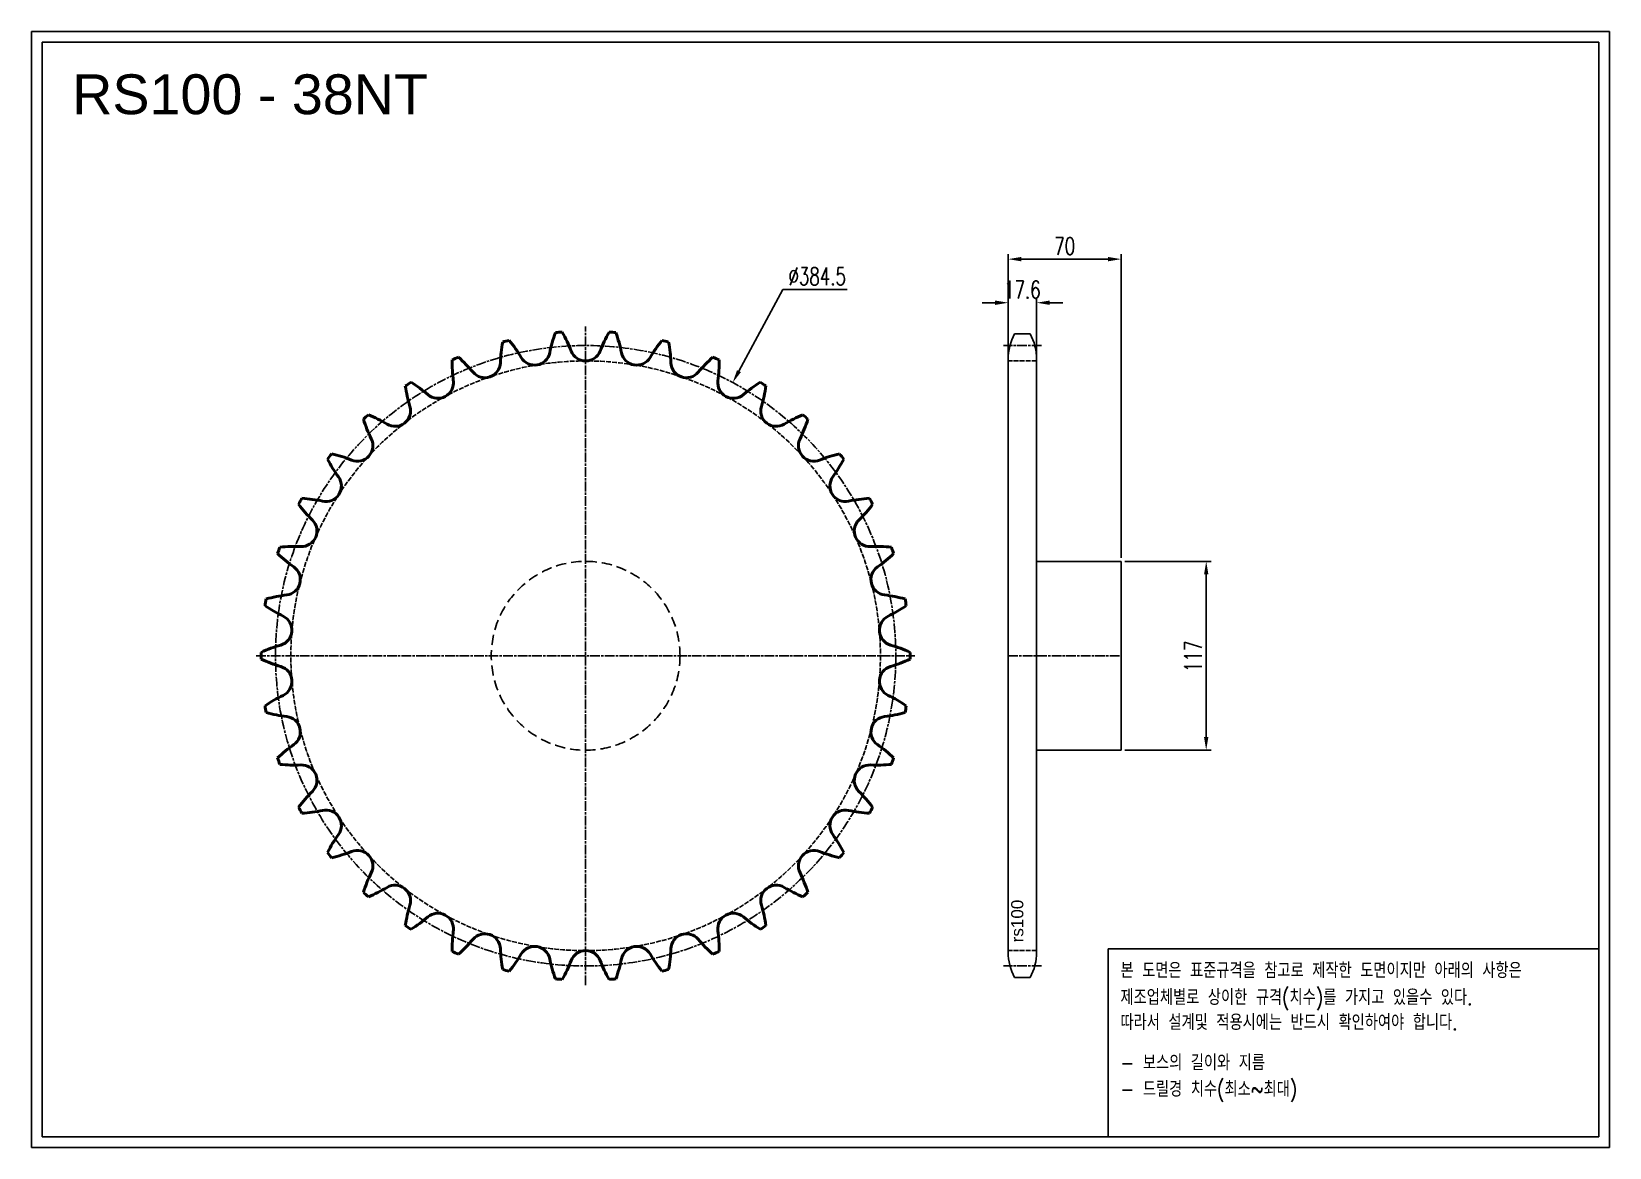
# Model space of a CAD drawing. Header units: millimetres. Extents: x -11674 to -10696, y 17237 to 17928.
import ezdxf

# ---------------------------------------------------------------- set-up
doc = ezdxf.new("R2010")
doc.units = ezdxf.units.MM
for name, pattern in [('AM_ISO02W050', [7.5, 6, -1.5]), ('AM_ISO02W050x2', [3.75, 3, -0.75]), ('AM_ISO08W050', [18, 12, -1.5, 3, -1.5]), ('AM_ISO08W050x2', [9, 6, -0.75, 1.5, -0.75]), ('HIDDEN', [9.525, 6.35, -3.175])]:
    doc.linetypes.add(name, pattern=pattern)
for name, color, linetype, lineweight in [('AM_0N', 7, 'Continuous', 50), ('AM_3N', 6, 'AM_ISO02W050', 25), ('AM_7', 4, 'AM_ISO08W050', 25), ('AM_7N', 4, 'AM_ISO08W050', 25)]:
    doc.layers.add(name, color=color, linetype=linetype, lineweight=lineweight)
doc.layers.add('HL', color=2, linetype='HIDDEN')
doc.layers.add('S-DIM', color=7, linetype='Continuous')
doc.styles.add('HAN', font='ROMANS.shx', dxfattribs={"width": 0.7, "bigfont": 'whgtxt.shx'})
doc.styles.add('HSG', font='SIMPLEX.shx', dxfattribs={"width": 0.7, "bigfont": 'HSG.shx'})
doc.styles.get("Standard").update_dxf_attribs({"font": 'arial.ttf'})
doc.dimstyles.new('APP23', dxfattribs={"dimscale": 4.5, "dimtxt": 2.4, "dimasz": 1.8, "dimexe": 0.7, "dimexo": 0.5, "dimgap": 0.6, "dimtad": 1, "dimtoh": 1, "dimdec": 1, "dimrnd": 0.01, "dimzin": 9, "dimdsep": 46, "dimtxsty": 'HSG', "dimcen": 0, "dimclrd": 1, "dimclre": 1, "dimclrt": 256, "dimazin": 2, "dimtp": 1, "dimtm": 1, "dimtfac": 0.5, "dimtdec": 1, "dimtix": 1, "dimtofl": 0, "dimtmove": 0, "dimatfit": 3, "dimfxl": 0, "dimtvp": 1, "dimtolj": 2, "dimlwd": -1, "dimlwe": -1, "dimarcsym": 0})

# ---------------------------------------------------------------- blocks, each defined once
blk = doc.blocks.new('*D1')
at = {"layer": 'Defpoints', "color": 0, "transparency": 16777216}
for p in [(-10998.85, 17600.07), (-10998.85, 17483.07), (-10946.12, 17483.07)]:
    blk.add_point(p, dxfattribs=at)
at = {"layer": 'S-DIM', "color": 1, "transparency": 16777216}
for p, q in [((-10996.6, 17600.07), (-10942.97, 17600.07)), ((-10946.12, 17591.97), (-10946.12, 17491.17)), ((-10996.6, 17483.07), (-10942.97, 17483.07))]:
    blk.add_line(p, q, dxfattribs=at)
for points in [[(-10947.47, 17591.97), (-10944.77, 17591.97), (-10946.12, 17600.07)], [(-10947.47, 17491.17), (-10944.77, 17491.17), (-10946.12, 17483.07)]]:
    blk.add_solid(points, dxfattribs=at)
at = {"layer": 'S-DIM', "transparency": 16777216, "insert": (-10954.22, 17541.16), "char_height": 10.8, "attachment_point": 5, "rotation": 90, "style": 'HSG'}
blk.add_mtext('\\A2;117', dxfattribs=at)
blk = doc.blocks.new('*D2')
at = {"layer": 'Defpoints', "color": 0, "transparency": 16777216}
for p in [(-11051.25, 17760.34), (-11068.85, 17724.38), (-11051.25, 17724.38)]:
    blk.add_point(p, dxfattribs=at)
at = {"layer": 'S-DIM', "color": 1, "transparency": 16777216}
for p, q in [((-11076.95, 17760.34), (-11085.05, 17760.34)), ((-11068.85, 17726.63), (-11068.85, 17763.49)), ((-11051.25, 17726.63), (-11051.25, 17763.49)), ((-11043.15, 17760.34), (-11035.05, 17760.34))]:
    blk.add_line(p, q, dxfattribs=at)
for points in [[(-11076.95, 17761.69), (-11076.95, 17758.99), (-11068.85, 17760.34)], [(-11043.15, 17761.69), (-11043.15, 17758.99), (-11051.25, 17760.34)]]:
    blk.add_solid(points, dxfattribs=at)
at = {"layer": 'S-DIM', "transparency": 16777216, "insert": (-11060.05, 17768.44), "char_height": 10.8, "attachment_point": 5, "style": 'HSG'}
blk.add_mtext('\\A2;17.6', dxfattribs=at)
blk = doc.blocks.new('*D3')
at = {"layer": 'Defpoints', "color": 0, "transparency": 16777216}
for p in [(-10998.85, 17787.34), (-11068.85, 17724.38), (-10998.85, 17600.07)]:
    blk.add_point(p, dxfattribs=at)
at = {"layer": 'S-DIM', "color": 1, "transparency": 16777216}
for p, q in [((-11068.85, 17726.63), (-11068.85, 17790.49)), ((-10998.85, 17602.32), (-10998.85, 17790.49)), ((-11060.75, 17787.34), (-11006.95, 17787.34))]:
    blk.add_line(p, q, dxfattribs=at)
for points in [[(-11060.75, 17788.69), (-11060.75, 17785.99), (-11068.85, 17787.34)], [(-11006.95, 17788.69), (-11006.95, 17785.99), (-10998.85, 17787.34)]]:
    blk.add_solid(points, dxfattribs=at)
at = {"layer": 'S-DIM', "transparency": 16777216, "insert": (-11033.85, 17795.44), "char_height": 10.8, "attachment_point": 5, "style": 'HSG'}
blk.add_mtext('\\A2;70', dxfattribs=at)
blk = doc.blocks.new('*D4')
at = {"layer": 'Defpoints', "color": 0, "transparency": 16777216}
for p in [(-11239.58, 17710.82), (-11421.92, 17372.32)]:
    blk.add_point(p, dxfattribs=at)
at = {"layer": 'S-DIM', "color": 1, "transparency": 16777216}
for p, q in [((-11208.46, 17768.6), (-11235.74, 17717.95)), ((-11168.68, 17768.6), (-11208.46, 17768.6))]:
    blk.add_line(p, q, dxfattribs=at)
blk.add_solid([(-11236.93, 17718.59), (-11234.55, 17717.31), (-11239.58, 17710.82)], dxfattribs=at)
at = {"layer": 'S-DIM', "transparency": 16777216, "insert": (-11187.22, 17776.7), "char_height": 10.8, "attachment_point": 5, "style": 'HSG'}
blk.add_mtext('\\A2;∅384.5', dxfattribs=at)
blk = doc.blocks.new('notice1')
at = {"color": 4}
blk.add_lwpolyline([(-22142.12, 1735.9), (-22053.8, 1735.9), (-22053.8, 1702.07), (-22142.12, 1702.07)], close=True, dxfattribs=at)
at = {"color": 4, "style": 'HAN', "width": 0.8}
for s, p in [('본 도면은 표준규격을 참고로 제작한 도면이지만 아래의 사항은', (-22139.9, 1730.62)), ('제조업체별로 상이한 규격(치수)를 가지고 있을수 있다.', (-22139.9, 1725.78)), ('따라서 설계및 적용시에는 반드시 확인하여야 합니다.', (-22139.9, 1721.28)), ('- 보스의 길이와 지름', (-22139.9, 1714.03)), ('- 드릴경 치수(최소~최대)', (-22139.9, 1709.27))]:
    blk.add_text(s, height=2.7949, dxfattribs=at).set_placement(p)

msp = doc.modelspace()

# ---------------------------------------------------------------- linework, layer by layer
for p, q in [((-11055.22, 17741.15), (-11064.88, 17741.15)), ((-11068.85, 17725.25), (-11068.85, 17357.99)), ((-11051.25, 17725.25), (-11051.25, 17357.99)), ((-11051.25, 17600.07), (-10998.85, 17600.07)), ((-10998.85, 17600.07), (-10998.85, 17483.07)), ((-10998.85, 17483.07), (-11051.25, 17483.07)), ((-11055.22, 17342.09), (-11064.88, 17342.09))]:
    msp.add_line(p, q)
for points in [[(-11674.16, 17928.37), (-10696.2, 17928.37), (-10696.2, 17236.89), (-11674.16, 17236.89)], [(-11667.58, 17921.79), (-10702.79, 17921.79), (-10702.79, 17243.47), (-11667.58, 17243.47)]]:
    msp.add_lwpolyline(points, close=True)
for centre, start, end in [((-11035.05, 17725.25), 151.93881, 180), ((-11085.05, 17725.25), 0, 28.06119), ((-11035.05, 17357.99), 180, 208.06119), ((-11085.05, 17357.99), 331.93881, 0)]:
    msp.add_arc(centre, 33.8, start, end)
at = {"layer": 'AM_0N'}
for centre, radius, start, end in [((-11263.45, 17710.77), 91.44, 160.15896, 168.28947), ((-11330.75, 17541.57), 201.11, 94.13477, 95.33891), ((-11424.98, 17697.38), 91.44, 21.18421, 29.31472), ((-11236.52, 17697.38), 91.44, 150.68528, 158.81579), ((-11330.75, 17541.57), 201.11, 84.66109, 85.86523), ((-11398.05, 17710.77), 91.44, 11.71053, 19.84104), ((-11292.22, 17719.54), 91.44, 169.63265, 177.76316), ((-11330.75, 17541.57), 201.11, 103.60846, 104.8126), ((-11449.34, 17679.75), 91.44, 30.65789, 38.7884), ((-11212.16, 17679.75), 91.44, 141.2116, 149.34211), ((-11330.75, 17541.57), 201.11, 75.1874, 76.39154), ((-11369.28, 17719.54), 91.44, 2.23684, 10.36735), ((-11322.04, 17723.45), 91.44, 179.10633, 187.23684), ((-11330.75, 17541.57), 201.11, 113.08214, 114.28628), ((-11470.47, 17658.35), 91.44, 40.13158, 48.26209), ((-11393.2, 17723.48), 9.62, 220.13158, 357.76316), ((-11362.41, 17731.28), 9.62, 210.65789, 348.28947), ((-11330.75, 17733.9), 9.62, 201.18421, 338.81579), ((-11299.09, 17731.28), 9.62, 191.71053, 329.34211), ((-11268.3, 17723.48), 9.62, 182.23684, 319.86842), ((-11191.03, 17658.35), 91.44, 131.73791, 139.86842), ((-11330.75, 17541.57), 201.11, 65.71372, 66.91786), ((-11339.46, 17723.45), 91.44, 352.76316, 0.89367), ((-11330.75, 17541.57), 201.11, 122.55583, 123.75996), ((-11487.78, 17633.76), 91.44, 49.60526, 57.73577), ((-11422.29, 17710.72), 9.62, 229.60526, 7.23684), ((-11239.21, 17710.72), 9.62, 172.76316, 310.39474), ((-11173.72, 17633.76), 91.44, 122.26423, 130.39474), ((-11330.75, 17541.57), 201.11, 56.24004, 57.44417), ((-11352.09, 17722.41), 91.44, 188.58002, 196.71053), ((-11309.41, 17722.41), 91.44, 343.28947, 351.41998), ((-11448.88, 17693.35), 9.62, 239.07895, 16.71053), ((-11212.62, 17693.35), 9.62, 163.28947, 300.92105), ((-11330.75, 17541.57), 201.11, 132.02951, 133.23365), ((-11381.57, 17716.43), 91.44, 198.0537, 206.18421), ((-11500.81, 17606.65), 91.44, 59.07895, 67.20946), ((-11160.68, 17606.65), 91.44, 112.79054, 120.92105), ((-11279.93, 17716.43), 91.44, 333.81579, 341.9463), ((-11330.75, 17541.57), 201.11, 46.76635, 47.97049), ((-11472.25, 17671.83), 9.62, 248.55263, 26.18421), ((-11189.24, 17671.83), 9.62, 153.81579, 291.44737), ((-11330.75, 17541.57), 201.11, 141.50319, 142.70733), ((-11409.65, 17705.68), 91.44, 207.52739, 215.65789), ((-11509.21, 17577.77), 91.44, 68.55263, 76.68314), ((-11152.29, 17577.77), 91.44, 103.31686, 111.44737), ((-11251.85, 17705.68), 91.44, 324.34211, 332.47261), ((-11330.75, 17541.57), 201.11, 37.29267, 38.49681), ((-11491.77, 17646.77), 9.62, 258.02632, 35.65789), ((-11169.73, 17646.77), 9.62, 144.34211, 281.97368), ((-11330.75, 17541.57), 201.11, 150.97688, 152.18102), ((-11435.59, 17690.45), 91.44, 217.00107, 225.13158), ((-11512.73, 17547.91), 91.44, 78.02632, 86.15682), ((-11148.77, 17547.91), 91.44, 93.84318, 101.97368), ((-11225.91, 17690.45), 91.44, 314.86842, 322.99893), ((-11330.75, 17541.57), 201.11, 27.81898, 29.02312), ((-11506.88, 17618.83), 9.62, 267.5, 45.13158), ((-11154.61, 17618.83), 9.62, 134.86842, 272.5), ((-11330.75, 17541.57), 201.11, 160.45056, 161.6547), ((-11458.66, 17671.17), 91.44, 226.47475, 234.60526), ((-11511.29, 17517.87), 91.44, 87.5, 95.63051), ((-11150.21, 17517.87), 91.44, 84.36949, 92.5), ((-11202.83, 17671.17), 91.44, 305.39474, 313.52525), ((-11330.75, 17541.57), 201.11, 18.3453, 19.54944), ((-11517.2, 17588.79), 9.62, 276.97368, 54.60526), ((-11144.3, 17588.79), 9.62, 125.39474, 263.02632), ((-11330.75, 17541.57), 201.11, 169.92425, 171.12838), ((-11504.93, 17488.47), 91.44, 96.97368, 105.10419), ((-11156.57, 17488.47), 91.44, 74.89581, 83.02632), ((-11330.75, 17541.57), 201.11, 8.87162, 10.07575), ((-11478.25, 17648.35), 91.44, 235.94844, 244.07895), ((-11522.43, 17557.45), 9.62, 286.44737, 64.07895), ((-11139.07, 17557.45), 9.62, 115.92105, 253.55263), ((-11183.25, 17648.35), 91.44, 295.92105, 304.05156), ((-11493.81, 17460.53), 91.44, 106.44737, 114.57788), ((-11167.69, 17460.53), 91.44, 65.42212, 73.55263), ((-11330.75, 17541.57), 201.11, 179.39793, 180.60207), ((-11493.81, 17622.61), 91.44, 245.42212, 253.55263), ((-11522.43, 17525.69), 9.62, 295.92105, 73.55263), ((-11139.07, 17525.69), 9.62, 106.44737, 244.07895), ((-11167.69, 17622.61), 91.44, 286.44737, 294.57788), ((-11330.75, 17541.57), 201.11, 359.39793, 0.60207), ((-11478.25, 17434.79), 91.44, 115.92105, 124.05156), ((-11183.25, 17434.79), 91.44, 55.94844, 64.07895), ((-11330.75, 17541.57), 201.11, 188.87162, 190.07575), ((-11504.93, 17594.67), 91.44, 254.89581, 263.02632), ((-11156.57, 17594.67), 91.44, 276.97368, 285.10419), ((-11330.75, 17541.57), 201.11, 349.92425, 351.12838), ((-11517.2, 17494.35), 9.62, 305.39474, 83.02632), ((-11144.3, 17494.35), 9.62, 96.97368, 234.60526), ((-11458.66, 17411.97), 91.44, 125.39474, 133.52525), ((-11202.83, 17411.97), 91.44, 46.47475, 54.60526), ((-11330.75, 17541.57), 201.11, 198.3453, 199.54944), ((-11330.75, 17541.57), 201.11, 340.45056, 341.6547), ((-11511.29, 17565.27), 91.44, 264.36949, 272.5), ((-11506.88, 17464.31), 9.62, 314.86842, 92.5), ((-11154.61, 17464.31), 9.62, 87.5, 225.13158), ((-11150.21, 17565.27), 91.44, 267.5, 275.63051), ((-11435.59, 17392.69), 91.44, 134.86842, 142.99893), ((-11225.91, 17392.69), 91.44, 37.00107, 45.13158), ((-11330.75, 17541.57), 201.11, 207.81898, 209.02312), ((-11330.75, 17541.57), 201.11, 330.97688, 332.18102), ((-11512.73, 17535.23), 91.44, 273.84318, 281.97368), ((-11491.77, 17436.37), 9.62, 324.34211, 101.97368), ((-11169.73, 17436.37), 9.62, 78.02632, 215.65789), ((-11148.77, 17535.23), 91.44, 258.02632, 266.15682), ((-11409.65, 17377.46), 91.44, 144.34211, 152.47261), ((-11251.85, 17377.46), 91.44, 27.52739, 35.65789), ((-11330.75, 17541.57), 201.11, 217.29267, 218.49681), ((-11509.21, 17505.37), 91.44, 283.31686, 291.44737), ((-11472.25, 17411.31), 9.62, 333.81579, 111.44737), ((-11189.24, 17411.31), 9.62, 68.55263, 206.18421), ((-11152.29, 17505.37), 91.44, 248.55263, 256.68314), ((-11330.75, 17541.57), 201.11, 321.50319, 322.70733), ((-11381.57, 17366.71), 91.44, 153.81579, 161.9463), ((-11500.81, 17476.49), 91.44, 292.79054, 300.92105), ((-11448.88, 17389.79), 9.62, 343.28947, 120.92105), ((-11212.62, 17389.79), 9.62, 59.07895, 196.71053), ((-11160.68, 17476.49), 91.44, 239.07895, 247.20946), ((-11279.93, 17366.71), 91.44, 18.0537, 26.18421), ((-11330.75, 17541.57), 201.11, 226.76635, 227.97049), ((-11330.75, 17541.57), 201.11, 312.02951, 313.23365), ((-11352.09, 17360.73), 91.44, 163.28947, 171.41998), ((-11487.78, 17449.38), 91.44, 302.26423, 310.39474), ((-11422.29, 17372.42), 9.62, 352.76316, 130.39474), ((-11239.21, 17372.42), 9.62, 49.60526, 187.23684), ((-11173.72, 17449.38), 91.44, 229.60526, 237.73577), ((-11309.41, 17360.73), 91.44, 8.58002, 16.71053), ((-11330.75, 17541.57), 201.11, 236.24004, 237.44417), ((-11322.04, 17359.69), 91.44, 172.76316, 180.89367), ((-11393.2, 17359.66), 9.62, 2.23684, 139.86842), ((-11268.3, 17359.66), 9.62, 40.13158, 177.76316), ((-11339.46, 17359.69), 91.44, 359.10633, 7.23684), ((-11330.75, 17541.57), 201.11, 302.55583, 303.75996), ((-11470.47, 17424.79), 91.44, 311.73791, 319.86842), ((-11292.22, 17363.6), 91.44, 182.23684, 190.36735), ((-11362.41, 17351.86), 9.62, 11.71053, 149.34211), ((-11330.75, 17349.24), 9.62, 21.18421, 158.81579), ((-11299.09, 17351.86), 9.62, 30.65789, 168.28947), ((-11369.28, 17363.6), 91.44, 349.63265, 357.76316), ((-11191.03, 17424.79), 91.44, 220.13158, 228.26209), ((-11330.75, 17541.57), 201.11, 245.71372, 246.91786), ((-11449.34, 17403.39), 91.44, 321.2116, 329.34211), ((-11263.45, 17372.37), 91.44, 191.71053, 199.84104), ((-11424.98, 17385.76), 91.44, 330.68528, 338.81579), ((-11236.52, 17385.76), 91.44, 201.18421, 209.31472), ((-11398.05, 17372.37), 91.44, 340.15896, 348.28947), ((-11212.16, 17403.39), 91.44, 210.65789, 218.7884), ((-11330.75, 17541.57), 201.11, 293.08214, 294.28628), ((-11330.75, 17541.57), 201.11, 255.1874, 256.39154), ((-11330.75, 17541.57), 201.11, 264.66109, 265.86523), ((-11330.75, 17541.57), 201.11, 274.13477, 275.33891), ((-11330.75, 17541.57), 201.11, 283.60846, 284.8126)]:
    msp.add_arc(centre, radius, start, end, dxfattribs=at)
at = {"layer": 'AM_3N', "linetype": 'AM_ISO02W050x2'}
for p, q in [((-11051.25, 17724.38), (-11068.85, 17724.38)), ((-11051.25, 17358.86), (-11068.85, 17358.86))]:
    msp.add_line(p, q, dxfattribs=at)
msp.add_circle((-11330.75, 17541.57), 182.71, dxfattribs=at)
at = {"layer": 'AM_7', "linetype": 'AM_ISO08W050x2'}
for p, q in [((-11048.25, 17733.9), (-11071.85, 17733.9)), ((-11068.85, 17541.57), (-10998.85, 17541.57)), ((-11048.25, 17349.33), (-11071.85, 17349.33))]:
    msp.add_line(p, q, dxfattribs=at)
msp.add_circle((-11330.75, 17541.57), 192.24, dxfattribs=at)
at = {"layer": 'AM_7N', "linetype": 'AM_ISO08W050x2'}
for p, q in [((-11330.75, 17337.46), (-11330.75, 17745.68)), ((-11534.86, 17541.57), (-11126.64, 17541.57))]:
    msp.add_line(p, q, dxfattribs=at)
at = {"layer": 'HL'}
msp.add_circle((-11330.75, 17541.57), 58.5, dxfattribs=at)

# ---------------------------------------------------------------- block references
at = {"xscale": 3.443293421567999, "yscale": 3.443293421567999, "zscale": 3.443293421567999}
msp.add_blockref('notice1', (65234.91, 11382.75), dxfattribs=at)

# ---------------------------------------------------------------- texts
msp.add_text('RS100 - 38NT', height=24.696).set_placement((-11648.98, 17877.17))
at = {"insert": (-11067.02, 17363.98), "char_height": 7.56, "width": 32.5046, "attachment_point": 1, "rotation": 90}
msp.add_mtext('rs100', dxfattribs=at)

# ---------------------------------------------------------------- dimensions: what is measured, and where the dimension line sits
at = {"layer": 'S-DIM'}
dim = msp.add_linear_dim(base=(-10998.85, 17787.34), p1=(-11068.85, 17724.38), p2=(-10998.85, 17600.07), dimstyle='APP23', dxfattribs=at)
dim.commit()
dim.dimension.update_dxf_attribs({"geometry": '*D3', "text_midpoint": (-11033.85, 17795.44)})
dim = msp.add_diameter_dim_2p(p1=(-11421.92, 17372.32), p2=(-11239.58, 17710.82), dimstyle='APP23', dxfattribs=at)
dim.commit()
dim.dimension.update_dxf_attribs({"geometry": '*D4', "text_midpoint": (-11187.22, 17768.6), "dimtype": 131})
dim = msp.add_linear_dim(base=(-11051.25, 17760.34), p1=(-11068.85, 17724.38), p2=(-11051.25, 17724.38), dimstyle='APP23', dxfattribs=at)
dim.commit()
dim.dimension.update_dxf_attribs({"geometry": '*D2', "text_midpoint": (-11060.05, 17760.34), "dimtype": 128})
dim = msp.add_linear_dim(base=(-10946.12, 17483.07), p1=(-10998.85, 17600.07), p2=(-10998.85, 17483.07), angle=90, dimstyle='APP23', dxfattribs=at)
dim.commit()
dim.dimension.update_dxf_attribs({"geometry": '*D1', "text_midpoint": (-10946.12, 17541.16), "dimtype": 128})

doc.saveas('drawing.dxf')
